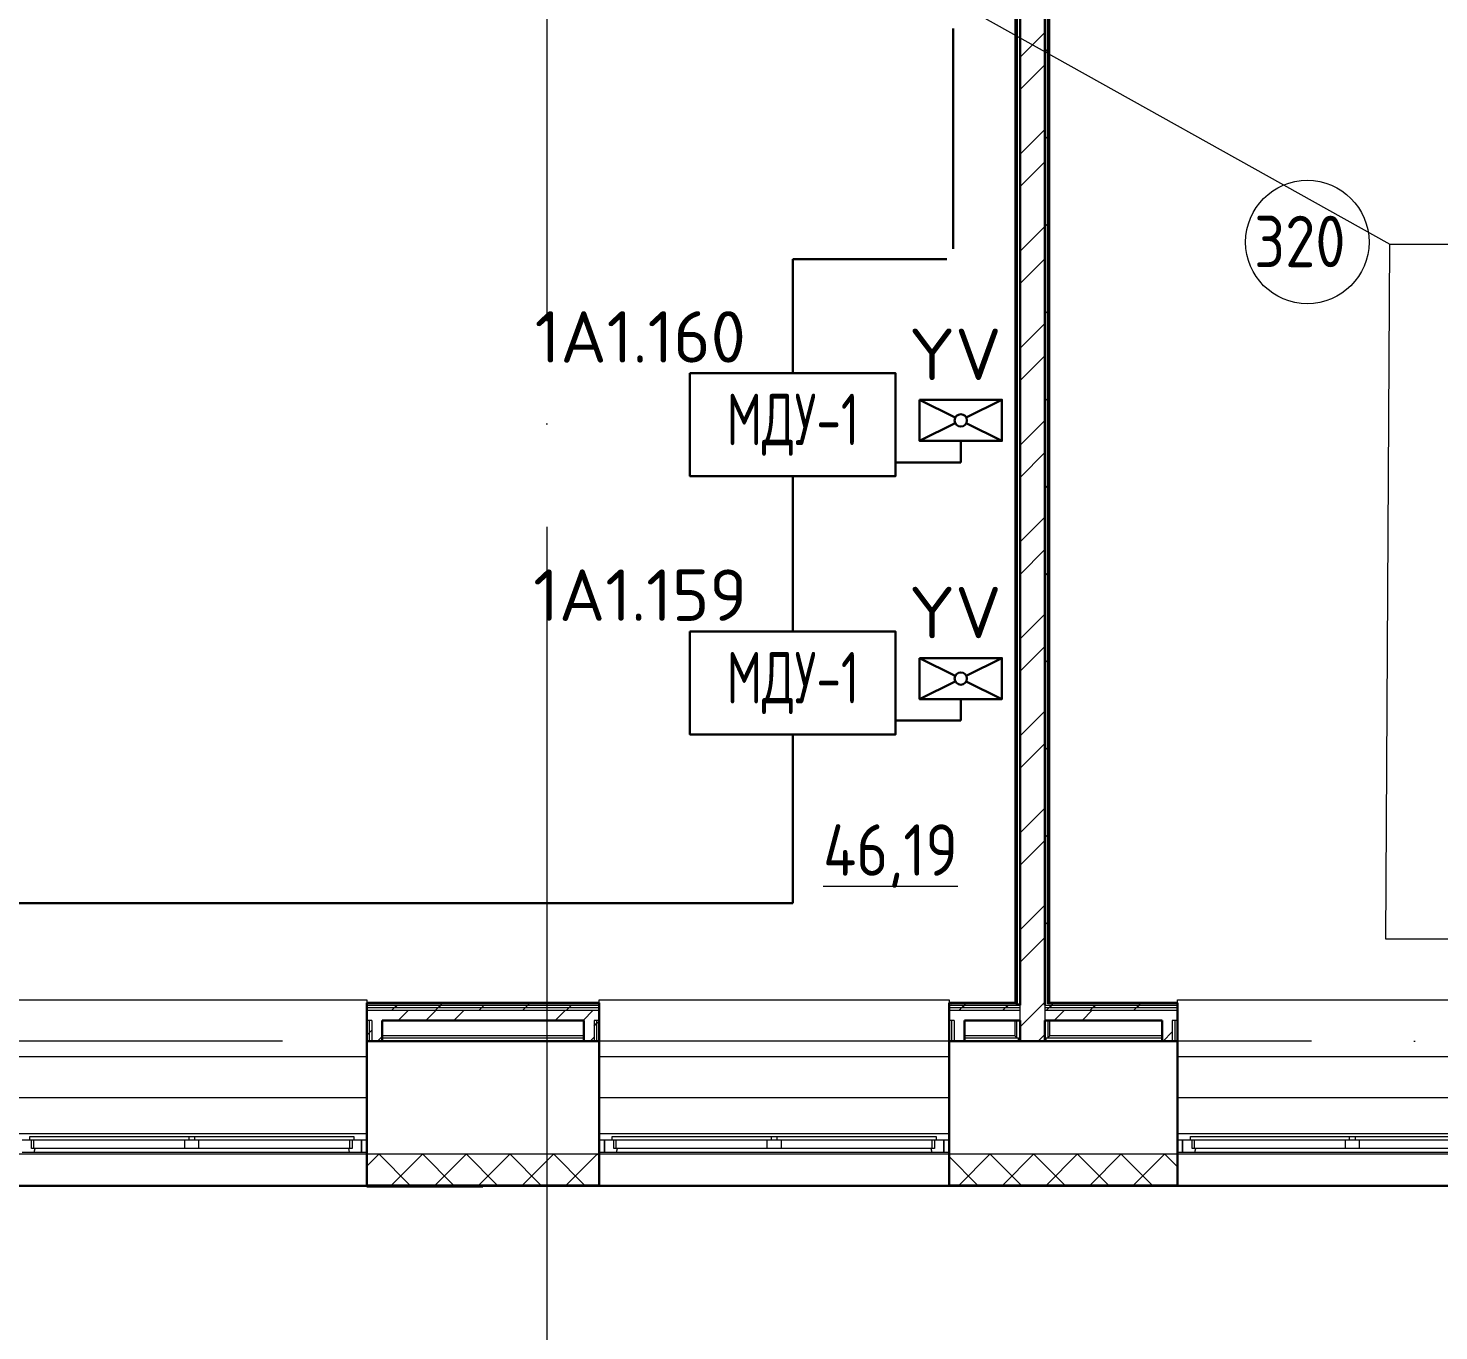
# Model space of a CAD drawing. Header units: millimetres. Extents: x -1073752 to 1436911, y -1379358 to 94781.
# Drawn here: x -1053874 to -1047019, y -1132396 to -1126064 of the extents above; entities that cross this region are included whole.
import ezdxf
from ezdxf.enums import TextEntityAlignment as Align

# ---------------------------------------------------------------- set-up
doc = ezdxf.new("R2010")
doc.units = ezdxf.units.MM
doc.set_wipeout_variables(frame=1)
doc.linetypes.add('ADSK_Линия сетки', pattern=[25, 20, -2.5, 0, -2.5])
for name, color, linetype, lineweight in [('_ Окна', 7, 'Continuous', 9), ('RC-Дымоудаление', 1, 'Continuous', 30), ('лс', 5, 'Continuous', 30), ('Марки помещений', 7, 'Continuous', 20), ('Ограждение', 252, 'Continuous', 9), ('Окна', 7, 'Continuous', 9), ('Оси', 252, 'Continuous', 9), ('Стены внутренние', 7, 'Continuous', 18), ('Стены наружные', 7, 'Continuous', 18), ('Стены штриховка', 7, 'Continuous', 9)]:
    doc.layers.add(name, color=color, linetype=linetype, lineweight=lineweight)
doc.layers.add('RC-Позиционные_обозначения', color=7, linetype='Continuous')
doc.layers.add('RC-Таблицы', color=7, linetype='Continuous')
doc.styles.add('GOST Common_2', font='', dxfattribs={"width": 0.9, "height": 250})
doc.styles.add('ISOCPEUR', font='isocpeur.ttf', dxfattribs={"height": 250})
doc.styles.add('RubezhCAD', font='isocpeur.ttf')
doc.styles.get("Standard").update_dxf_attribs({"font": 'arial.ttf'})
doc.styles.get('GOST Common_2').set_extended_font_data('GOST type B')

# ---------------------------------------------------------------- blocks, each defined once
blk = doc.blocks.new('3 этаж')
at = {"layer": '_ Окна', "color": 251, "lineweight": 18, "true_color": 0x636466}
for p, q in [((247783.8, -18245.4), (247745.8, -18245.4)), ((247791.8, -18286.4), (247791.8, -18245.4)), ((247803.8, -18286.4), (247791.8, -18286.4)), ((247805.2, -18303.4), (247809.8, -18286.4)), ((249331.8, -18286.4), (249336.3, -18303.4)), ((249349.8, -18286.4), (249337.8, -18286.4)), ((249349.8, -18245.4), (249349.8, -18286.4)), ((249395.8, -18245.4), (249357.8, -18245.4)), ((249395.8, -18303.4), (249395.8, -18245.4)), ((250613.8, -18245.4), (250575.8, -18245.4)), ((250575.8, -18245.4), (250575.8, -18303.4)), ((250621.8, -18286.4), (250621.8, -18245.4)), ((250633.8, -18286.4), (250621.8, -18286.4)), ((250635.2, -18303.4), (250639.8, -18286.4)), ((252161.8, -18286.4), (252166.3, -18303.4)), ((252179.8, -18286.4), (252167.8, -18286.4)), ((252179.8, -18245.4), (252179.8, -18286.4)), ((252225.8, -18245.4), (252187.8, -18245.4)), ((252225.8, -18303.4), (252225.8, -18245.4)), ((253423.8, -18245.4), (253385.8, -18245.4)), ((253385.8, -18245.4), (253385.8, -18303.4)), ((253431.8, -18286.4), (253431.8, -18245.4)), ((253443.8, -18286.4), (253431.8, -18286.4)), ((253445.2, -18303.4), (253449.8, -18286.4)), ((247745.8, -18303.4), (247805.2, -18303.4)), ((249336.3, -18303.4), (249395.8, -18303.4)), ((250575.8, -18303.4), (250635.2, -18303.4)), ((252166.3, -18303.4), (252225.8, -18303.4)), ((253385.8, -18303.4), (253445.2, -18303.4))]:
    blk.add_line(p, q, dxfattribs=at)
at = {"layer": '_ Окна', "color": 251, "true_color": 0x636466}
for p, q in [((249420.8, -18245.4), (249395.8, -18245.4)), ((249395.8, -18245.4), (249395.8, -18303.4)), ((250575.8, -18245.4), (250550.8, -18245.4)), ((250575.8, -18303.4), (250575.8, -18245.4)), ((252250.8, -18245.4), (252225.8, -18245.4)), ((252225.8, -18245.4), (252225.8, -18303.4)), ((253385.8, -18245.4), (253360.8, -18245.4)), ((253385.8, -18303.4), (253385.8, -18245.4)), ((249395.8, -18303.4), (249420.8, -18303.4)), ((250550.8, -18303.4), (250575.8, -18303.4)), ((252225.8, -18303.4), (252250.8, -18303.4)), ((253360.8, -18303.4), (253385.8, -18303.4))]:
    blk.add_line(p, q, dxfattribs=at)
at = {"layer": 'Марки помещений', "color": 251, "true_color": 0x636466}
blk.add_circle((253991.8, -13879.6), 300, dxfattribs=at)
at = {"layer": 'Ограждение', "color": 251, "true_color": 0x636466}
for p, q in [((252570.8, -11833.4), (252570.8, -17578.5)), ((252740.8, -17578.5), (252740.8, -11833.4)), ((247720.8, -17563.4), (249420.8, -17563.4)), ((249420.8, -17563.4), (249420.8, -17578.4)), ((250550.8, -17578.4), (250550.8, -17563.4)), ((250550.8, -17563.4), (252250.8, -17563.4)), ((252250.8, -17563.4), (252250.8, -17578.4)), ((253360.8, -17578.4), (253360.8, -17563.4)), ((253360.8, -17563.4), (255060.8, -17563.4)), ((252570.8, -17663.4), (252570.8, -17738.4)), ((252580.8, -17747.4), (252580.8, -17663.4)), ((252730.8, -17663.4), (252730.8, -17748.4)), ((252740.8, -17738.4), (252740.8, -17663.4)), ((250475.8, -17738.4), (249495.8, -17738.4)), ((252570.8, -17738.4), (252325.8, -17738.4)), ((252570.8, -17738.4), (252579.8, -17747.4)), ((252740.8, -17738.4), (252730.8, -17748.4)), ((253285.8, -17738.4), (252740.8, -17738.4)), ((247720.8, -17838.4), (249420.8, -17838.4)), ((250550.8, -17838.4), (252250.8, -17838.4)), ((253360.8, -17838.4), (255060.8, -17838.4)), ((247720.8, -18038.4), (249420.8, -18038.4)), ((250550.8, -18038.4), (252250.8, -18038.4)), ((253360.8, -18038.4), (255060.8, -18038.4)), ((247720.8, -18213.4), (249420.8, -18213.4)), ((250550.8, -18213.4), (252250.8, -18213.4)), ((253360.8, -18213.4), (255060.8, -18213.4))]:
    blk.add_line(p, q, dxfattribs=at)
at = {"layer": 'Окна', "color": 251, "true_color": 0x636466}
for p, q in [((247783.8, -18228.4), (248555.8, -18228.4)), ((247783.8, -18245.4), (247783.8, -18228.4)), ((248555.8, -18228.4), (248585.8, -18228.4)), ((248555.8, -18228.4), (248555.8, -18245.4)), ((248585.8, -18228.4), (249357.8, -18228.4)), ((248585.8, -18245.4), (248585.8, -18228.4)), ((249357.8, -18228.4), (249357.8, -18245.4)), ((250613.8, -18228.4), (251385.8, -18228.4)), ((250613.8, -18245.4), (250613.8, -18228.4)), ((251385.8, -18228.4), (251415.8, -18228.4)), ((251385.8, -18228.4), (251385.8, -18245.4)), ((251415.8, -18228.4), (252187.8, -18228.4)), ((251415.8, -18245.4), (251415.8, -18228.4)), ((252187.8, -18228.4), (252187.8, -18245.4)), ((253423.8, -18228.4), (254195.8, -18228.4)), ((253423.8, -18245.4), (253423.8, -18228.4)), ((254195.8, -18228.4), (254225.8, -18228.4)), ((254195.8, -18228.4), (254195.8, -18245.4)), ((254225.8, -18228.4), (254997.8, -18228.4)), ((254225.8, -18245.4), (254225.8, -18228.4)), ((248555.8, -18245.4), (247783.8, -18245.4)), ((247803.8, -18286.4), (247803.8, -18245.4)), ((248535.8, -18286.4), (247803.8, -18286.4)), ((248535.8, -18245.4), (248535.8, -18286.4)), ((248605.8, -18286.4), (248535.8, -18286.4)), ((248585.8, -18245.4), (248555.8, -18245.4)), ((249357.8, -18245.4), (248585.8, -18245.4)), ((248605.8, -18286.4), (248605.8, -18245.4)), ((249337.8, -18286.4), (248605.8, -18286.4)), ((249337.8, -18245.4), (249337.8, -18286.4)), ((251385.8, -18245.4), (250613.8, -18245.4)), ((250633.8, -18286.4), (250633.8, -18245.4)), ((251365.8, -18286.4), (250633.8, -18286.4)), ((251365.8, -18245.4), (251365.8, -18286.4)), ((251435.8, -18286.4), (251365.8, -18286.4)), ((251415.8, -18245.4), (251385.8, -18245.4)), ((252187.8, -18245.4), (251415.8, -18245.4)), ((251435.8, -18286.4), (251435.8, -18245.4)), ((252167.8, -18286.4), (251435.8, -18286.4)), ((252167.8, -18245.4), (252167.8, -18286.4)), ((254195.8, -18245.4), (253423.8, -18245.4)), ((253443.8, -18286.4), (253443.8, -18245.4)), ((254175.8, -18286.4), (253443.8, -18286.4)), ((254175.8, -18245.4), (254175.8, -18286.4)), ((254245.8, -18286.4), (254175.8, -18286.4)), ((254225.8, -18245.4), (254195.8, -18245.4)), ((254997.8, -18245.4), (254225.8, -18245.4)), ((254245.8, -18286.4), (254245.8, -18245.4)), ((254977.8, -18286.4), (254245.8, -18286.4)), ((247805.2, -18303.4), (249336.3, -18303.4)), ((250635.2, -18303.4), (252166.3, -18303.4)), ((253445.2, -18303.4), (254976.3, -18303.4))]:
    blk.add_line(p, q, dxfattribs=at)
at = {"layer": 'Оси', "color": 251, "linetype": 'ADSK_Линия сетки', "ltscale": 200, "true_color": 0x636466}
for p, q in [((250295.8, -263.4), (250295.8, -31389.6)), ((314013.1, -17763.4), (237073.5, -17763.4))]:
    blk.add_line(p, q, dxfattribs=at)
at = {"layer": 'Стены внутренние', "color": 251, "lineweight": 30, "true_color": 0x636466}
for p, q in [((249420.8, -17763.4), (249420.8, -18465.4)), ((250475.8, -17763.4), (249495.8, -17763.4)), ((250550.8, -18465.4), (250550.8, -17763.4)), ((252250.8, -17763.4), (252250.8, -18465.4)), ((252595.8, -17763.4), (252325.8, -17763.4)), ((253285.8, -17763.4), (252715.8, -17763.4)), ((253360.8, -18465.4), (253360.8, -17763.4)), ((249420.8, -18465.4), (250550.8, -18465.4)), ((252250.8, -18465.4), (253360.8, -18465.4))]:
    blk.add_line(p, q, dxfattribs=at)
at = {"layer": 'Стены внутренние', "color": 251, "true_color": 0x636466}
for p, q in [((267370.8, -18313.4), (243595.8, -18313.4)), ((249420.8, -18465.4), (247720.8, -18465.4)), ((252250.8, -18465.4), (250550.8, -18465.4)), ((255060.8, -18465.4), (253360.8, -18465.4))]:
    blk.add_line(p, q, dxfattribs=at)
at = {"layer": 'Стены внутренние', "color": 251, "linetype": 'Continuous', "lineweight": 9, "true_color": 0x636466}
for p, q in [((249420.8, -18372.2), (249479.5, -18313.4)), ((249631.1, -18463.4), (249481.1, -18313.4)), ((249541.7, -18463.4), (249691.7, -18313.4)), ((249843.3, -18463.4), (249693.3, -18313.4)), ((249753.8, -18463.4), (249903.8, -18313.4)), ((250055.4, -18463.4), (249905.4, -18313.4)), ((249965.9, -18463.4), (250115.9, -18313.4)), ((250267.5, -18463.4), (250117.5, -18313.4)), ((250178.1, -18463.4), (250328.1, -18313.4)), ((250479.6, -18463.4), (250329.6, -18313.4)), ((250390.2, -18463.4), (250540.2, -18313.4)), ((250550.8, -18322.4), (250541.8, -18313.4)), ((252388.8, -18463.4), (252250.8, -18325.4)), ((252299.4, -18463.4), (252449.4, -18313.4)), ((252601, -18463.4), (252451, -18313.4)), ((252511.5, -18463.4), (252661.5, -18313.4)), ((252813.1, -18463.4), (252663.1, -18313.4)), ((252723.6, -18463.4), (252873.6, -18313.4)), ((253025.2, -18463.4), (252875.2, -18313.4)), ((252935.8, -18463.4), (253085.8, -18313.4)), ((253237.4, -18463.4), (253087.4, -18313.4)), ((253147.9, -18463.4), (253297.9, -18313.4)), ((253360.8, -18374.7), (253299.5, -18313.4)), ((252447.2, -18465.4), (252446.1, -18463.4)), ((252799.2, -18465.4), (252798, -18463.4)), ((253013.1, -18463.4), (253011.9, -18465.4))]:
    blk.add_line(p, q, dxfattribs=at)
at = {"layer": 'Стены наружные', "color": 251, "lineweight": 30, "true_color": 0x636466}
for p, q in [((252575.8, -11828.4), (252575.8, -17578.4)), ((252580.8, -11823.4), (252580.8, -17583.4)), ((252595.8, -11808.4), (252595.8, -17588.4)), ((252715.8, -17588.4), (252715.8, -11808.4)), ((252730.8, -17583.4), (252730.8, -11823.4)), ((252735.8, -17578.4), (252735.8, -11828.4)), ((249420.8, -17578.4), (249420.8, -17763.4)), ((250550.8, -17578.4), (249420.8, -17578.4)), ((250550.8, -17763.4), (250550.8, -17578.4)), ((252250.8, -17578.4), (252250.8, -17763.4)), ((252575.8, -17578.4), (252250.8, -17578.4)), ((252580.8, -17583.4), (252575.8, -17583.4)), ((253360.8, -17578.4), (252735.8, -17578.4)), ((253360.8, -17763.4), (253360.8, -17578.4)), ((249495.8, -17663.4), (250475.8, -17663.4)), ((249495.8, -17763.4), (249495.8, -17663.4)), ((250475.8, -17663.4), (250475.8, -17763.4)), ((252325.8, -17663.4), (252595.8, -17663.4)), ((252325.8, -17763.4), (252325.8, -17663.4)), ((252595.8, -17663.4), (252595.8, -17763.4)), ((252715.8, -17763.4), (252715.8, -17663.4)), ((252715.8, -17663.4), (253285.8, -17663.4)), ((253285.8, -17663.4), (253285.8, -17763.4)), ((249420.8, -17763.4), (249495.8, -17763.4)), ((250475.8, -17763.4), (250550.8, -17763.4)), ((252250.8, -17763.4), (252325.8, -17763.4)), ((252595.8, -17763.4), (252715.8, -17763.4)), ((253285.8, -17763.4), (253360.8, -17763.4)), ((249985.8, -18465.4), (249420.8, -18465.4)), ((249420.8, -18465.4), (249420.8, -18470.4)), ((249420.8, -18470.4), (249985.8, -18470.4)), ((249985.8, -18465.4), (249985.8, -18470.4))]:
    blk.add_line(p, q, dxfattribs=at)
at = {"layer": 'Стены наружные', "color": 251, "linetype": 'Continuous', "lineweight": 9, "true_color": 0x636466}
for p, q in [((252575.8, -12883.7), (252580.8, -12878.7)), ((252595.8, -12980.4), (252715.8, -12860.4)), ((252730.8, -12870.2), (252735.8, -12865.2)), ((252575.8, -12954.5), (252580.8, -12949.5)), ((252715.8, -12955.9), (252730.8, -12940.9)), ((252730.8, -12940.9), (252735.8, -12935.9)), ((252575.8, -13025.2), (252580.8, -13020.2)), ((252595.8, -13137.6), (252715.8, -13017.6)), ((252730.8, -13011.6), (252735.8, -13006.6)), ((252575.8, -13095.9), (252580.8, -13090.9)), ((252730.8, -13082.3), (252735.8, -13077.3)), ((252730.8, -13153), (252735.8, -13148)), ((252575.8, -13166.6), (252580.8, -13161.6)), ((252730.8, -13223.7), (252735.8, -13218.7)), ((252575.8, -13237.3), (252580.8, -13232.3)), ((252730.8, -13294.4), (252735.8, -13289.4)), ((252575.8, -13308), (252580.8, -13303)), ((252595.8, -13451.9), (252715.8, -13331.9)), ((252715.8, -13380.1), (252730.8, -13365.1)), ((252730.8, -13365.1), (252735.8, -13360.1)), ((252575.8, -13378.7), (252580.8, -13373.7)), ((252730.8, -13435.9), (252735.8, -13430.9)), ((252575.8, -13449.4), (252580.8, -13444.4)), ((252595.8, -13609), (252715.8, -13489)), ((252730.8, -13506.6), (252735.8, -13501.6)), ((252575.8, -13520.1), (252580.8, -13515.1)), ((252730.8, -13577.3), (252735.8, -13572.3)), ((252575.8, -13590.9), (252580.8, -13585.9)), ((252575.8, -13661.6), (252580.8, -13656.6)), ((252730.8, -13648), (252735.8, -13643)), ((252575.8, -13732.3), (252580.8, -13727.3)), ((252730.8, -13718.7), (252735.8, -13713.7)), ((252575.8, -13803), (252580.8, -13798)), ((252595.8, -13923.3), (252715.8, -13803.3)), ((252715.8, -13804.4), (252730.8, -13789.4)), ((252730.8, -13789.4), (252735.8, -13784.4)), ((252575.8, -13873.7), (252580.8, -13868.7)), ((252730.8, -13860.1), (252735.8, -13855.1)), ((252575.8, -13944.4), (252580.8, -13939.4)), ((252595.8, -14080.5), (252715.8, -13960.5)), ((252730.8, -13930.8), (252735.8, -13925.8)), ((252575.8, -14015.1), (252580.8, -14010.1)), ((252730.8, -14001.5), (252735.8, -13996.5)), ((252575.8, -14085.8), (252580.8, -14080.8)), ((252730.8, -14072.3), (252735.8, -14067.3)), ((252575.8, -14156.5), (252580.8, -14151.5)), ((252730.8, -14143), (252735.8, -14138)), ((252575.8, -14227.3), (252580.8, -14222.3)), ((252715.8, -14228.7), (252730.8, -14213.7)), ((252730.8, -14213.7), (252735.8, -14208.7)), ((252575.8, -14298), (252580.8, -14293)), ((252595.8, -14394.8), (252715.8, -14274.8)), ((252730.8, -14284.4), (252735.8, -14279.4)), ((252575.8, -14368.7), (252580.8, -14363.7)), ((252730.8, -14355.1), (252735.8, -14350.1)), ((252575.8, -14439.4), (252580.8, -14434.4)), ((252595.8, -14552), (252715.8, -14432)), ((252730.8, -14425.8), (252735.8, -14420.8)), ((252575.8, -14510.1), (252580.8, -14505.1)), ((252730.8, -14496.5), (252735.8, -14491.5)), ((252575.8, -14580.8), (252580.8, -14575.8)), ((252730.8, -14567.2), (252735.8, -14562.2)), ((252575.8, -14651.5), (252580.8, -14646.5)), ((252715.8, -14652.9), (252730.8, -14637.9)), ((252730.8, -14637.9), (252735.8, -14632.9)), ((252575.8, -14722.2), (252580.8, -14717.2)), ((252730.8, -14708.6), (252735.8, -14703.6)), ((252575.8, -14792.9), (252580.8, -14787.9)), ((252595.8, -14866.3), (252715.8, -14746.3)), ((252730.8, -14779.4), (252735.8, -14774.4)), ((252575.8, -14863.6), (252580.8, -14858.6)), ((252730.8, -14850.1), (252735.8, -14845.1)), ((252575.8, -14934.4), (252580.8, -14929.4)), ((252595.8, -15023.4), (252715.8, -14903.4)), ((252730.8, -14920.8), (252735.8, -14915.8)), ((252575.8, -15005.1), (252580.8, -15000.1)), ((252730.8, -14991.5), (252735.8, -14986.5)), ((252575.8, -15075.8), (252580.8, -15070.8)), ((252715.8, -15077.2), (252730.8, -15062.2)), ((252730.8, -15062.2), (252735.8, -15057.2)), ((252575.8, -15146.5), (252580.8, -15141.5)), ((252730.8, -15132.9), (252735.8, -15127.9)), ((252575.8, -15217.2), (252580.8, -15212.2)), ((252595.8, -15337.7), (252715.8, -15217.7)), ((252730.8, -15203.6), (252735.8, -15198.6)), ((252575.8, -15287.9), (252580.8, -15282.9)), ((252730.8, -15274.3), (252735.8, -15269.3)), ((252575.8, -15358.6), (252580.8, -15353.6)), ((252730.8, -15345), (252735.8, -15340)), ((252595.8, -15494.9), (252715.8, -15374.9)), ((252730.8, -15415.8), (252735.8, -15410.8)), ((252575.8, -15429.3), (252580.8, -15424.3)), ((252715.8, -15501.5), (252730.8, -15486.5)), ((252730.8, -15486.5), (252735.8, -15481.5)), ((252575.8, -15500), (252580.8, -15495)), ((252730.8, -15557.2), (252735.8, -15552.2)), ((252575.8, -15570.8), (252580.8, -15565.8)), ((252730.8, -15627.9), (252735.8, -15622.9)), ((252575.8, -15641.5), (252580.8, -15636.5)), ((252595.8, -15809.2), (252715.8, -15689.2)), ((252730.8, -15698.6), (252735.8, -15693.6)), ((252575.8, -15712.2), (252580.8, -15707.2)), ((252730.8, -15769.3), (252735.8, -15764.3)), ((252575.8, -15782.9), (252580.8, -15777.9)), ((252575.8, -15853.6), (252580.8, -15848.6)), ((252595.8, -15966.4), (252715.8, -15846.4)), ((252730.8, -15840), (252735.8, -15835)), ((252575.8, -15924.3), (252580.8, -15919.3)), ((252715.8, -15925.7), (252730.8, -15910.7)), ((252730.8, -15910.7), (252735.8, -15905.7)), ((252575.8, -15995), (252580.8, -15990)), ((252730.8, -15981.4), (252735.8, -15976.4)), ((252575.8, -16065.7), (252580.8, -16060.7)), ((252730.8, -16052.2), (252735.8, -16047.2)), ((252575.8, -16136.4), (252580.8, -16131.4)), ((252595.8, -16280.7), (252715.8, -16160.7)), ((252730.8, -16122.9), (252735.8, -16117.9)), ((252575.8, -16207.2), (252580.8, -16202.2)), ((252730.8, -16193.6), (252735.8, -16188.6)), ((252575.8, -16277.9), (252580.8, -16272.9)), ((252730.8, -16264.3), (252735.8, -16259.3)), ((252575.8, -16348.6), (252580.8, -16343.6)), ((252595.8, -16437.8), (252715.8, -16317.8)), ((252715.8, -16350), (252730.8, -16335)), ((252730.8, -16335), (252735.8, -16330)), ((252575.8, -16419.3), (252580.8, -16414.3)), ((252730.8, -16405.7), (252735.8, -16400.7)), ((252575.8, -16490), (252580.8, -16485)), ((252730.8, -16476.4), (252735.8, -16471.4)), ((252575.8, -16560.7), (252580.8, -16555.7)), ((252730.8, -16547.1), (252735.8, -16542.1)), ((252575.8, -16631.4), (252580.8, -16626.4)), ((252595.8, -16752.1), (252715.8, -16632.1)), ((252730.8, -16617.8), (252735.8, -16612.8)), ((252575.8, -16702.1), (252580.8, -16697.1)), ((252730.8, -16688.5), (252735.8, -16683.5)), ((252575.8, -16772.8), (252580.8, -16767.8)), ((252595.8, -16909.3), (252715.8, -16789.3)), ((252715.8, -16774.3), (252730.8, -16759.3)), ((252730.8, -16759.3), (252735.8, -16754.3)), ((252575.8, -16843.5), (252580.8, -16838.5)), ((252730.8, -16830), (252735.8, -16825)), ((252575.8, -16914.3), (252580.8, -16909.3)), ((252730.8, -16900.7), (252735.8, -16895.7)), ((252575.8, -16985), (252580.8, -16980)), ((252730.8, -16971.4), (252735.8, -16966.4)), ((252575.8, -17055.7), (252580.8, -17050.7)), ((252730.8, -17042.1), (252735.8, -17037.1)), ((252575.8, -17126.4), (252580.8, -17121.4)), ((252595.8, -17223.6), (252715.8, -17103.6)), ((252730.8, -17112.8), (252735.8, -17107.8)), ((252575.8, -17197.1), (252580.8, -17192.1)), ((252715.8, -17198.5), (252730.8, -17183.5)), ((252730.8, -17183.5), (252735.8, -17178.5)), ((252575.8, -17267.8), (252580.8, -17262.8)), ((252595.8, -17380.7), (252715.8, -17260.7)), ((252730.8, -17254.2), (252735.8, -17249.2)), ((252575.8, -17338.5), (252580.8, -17333.5)), ((252730.8, -17324.9), (252735.8, -17319.9)), ((252575.8, -17409.2), (252580.8, -17404.2)), ((252730.8, -17395.7), (252735.8, -17390.7)), ((252575.8, -17479.9), (252580.8, -17474.9)), ((252730.8, -17466.4), (252735.8, -17461.4)), ((252575.8, -17550.7), (252580.8, -17545.7)), ((252730.8, -17537.1), (252735.8, -17532.1)), ((249431.7, -17583.4), (249436.7, -17578.4)), ((249502.4, -17583.4), (249507.4, -17578.4)), ((249543.1, -17613.4), (249555.6, -17600.9)), ((249555.6, -17600.9), (249568.1, -17588.4)), ((249573.1, -17583.4), (249578.1, -17578.4)), ((249573.9, -17663.4), (249623.9, -17613.4)), ((249643.9, -17583.4), (249648.9, -17578.4)), ((249708.8, -17663.4), (249758.8, -17613.4)), ((249714.6, -17583.4), (249719.6, -17578.4)), ((249755.3, -17613.4), (249767.8, -17600.9)), ((249767.8, -17600.9), (249780.3, -17588.4)), ((249780.3, -17588.4), (249785.3, -17583.4)), ((249785.3, -17583.4), (249790.3, -17578.4)), ((249843.7, -17663.4), (249893.7, -17613.4)), ((249856, -17583.4), (249861, -17578.4)), ((249926.7, -17583.4), (249931.7, -17578.4)), ((249967.4, -17613.4), (249979.9, -17600.9)), ((249979.9, -17600.9), (249992.4, -17588.4)), ((249997.4, -17583.4), (250002.4, -17578.4)), ((250068.1, -17583.4), (250073.1, -17578.4)), ((250138.8, -17583.4), (250143.8, -17578.4)), ((250179.5, -17613.4), (250192, -17600.9)), ((250192, -17600.9), (250204.5, -17588.4)), ((250204.5, -17588.4), (250209.5, -17583.4)), ((250209.5, -17583.4), (250214.5, -17578.4)), ((250280.2, -17583.4), (250285.2, -17578.4)), ((250337.2, -17663.4), (250387.2, -17613.4)), ((250351, -17583.4), (250356, -17578.4)), ((250391.7, -17613.4), (250404.2, -17600.9)), ((250404.2, -17600.9), (250416.7, -17588.4)), ((250421.7, -17583.4), (250426.7, -17578.4)), ((250472.1, -17663.4), (250522.1, -17613.4)), ((250492.4, -17583.4), (250497.4, -17578.4)), ((252260.1, -17583.4), (252265.1, -17578.4)), ((252300.9, -17613.4), (252313.4, -17600.9)), ((252313.4, -17600.9), (252325.9, -17588.4)), ((252325.9, -17588.4), (252330.9, -17583.4)), ((252330.9, -17583.4), (252335.9, -17578.4)), ((252401.6, -17583.4), (252406.6, -17578.4)), ((252472.3, -17583.4), (252477.3, -17578.4)), ((252513, -17613.4), (252525.5, -17600.9)), ((252525.5, -17600.9), (252538, -17588.4)), ((252543, -17583.4), (252548, -17578.4)), ((252595.8, -17695.1), (252715.8, -17575.1)), ((252725.1, -17613.4), (252737.6, -17600.9)), ((252737.6, -17600.9), (252750.1, -17588.4)), ((252750.1, -17588.4), (252755.1, -17583.4)), ((252755.1, -17583.4), (252760.1, -17578.4)), ((252762.1, -17663.4), (252812.1, -17613.4)), ((252825.8, -17583.4), (252830.8, -17578.4)), ((252896.5, -17583.4), (252901.5, -17578.4)), ((252897, -17663.4), (252947, -17613.4)), ((252937.3, -17613.4), (252949.8, -17600.9)), ((252949.8, -17600.9), (252962.3, -17588.4)), ((252967.3, -17583.4), (252972.3, -17578.4)), ((253038, -17583.4), (253043, -17578.4)), ((253108.7, -17583.4), (253113.7, -17578.4)), ((253149.4, -17613.4), (253161.9, -17600.9)), ((253161.9, -17600.9), (253174.4, -17588.4)), ((253174.4, -17588.4), (253179.4, -17583.4)), ((253179.4, -17583.4), (253184.4, -17578.4)), ((253250.1, -17583.4), (253255.1, -17578.4)), ((253320.8, -17583.4), (253325.8, -17578.4)), ((250525.8, -17691.5), (250538.3, -17679)), ((250538.3, -17679), (250550.8, -17666.5)), ((252250.8, -17663.5), (252250.9, -17663.4)), ((249420.8, -17735.8), (249433.3, -17723.3)), ((249433.3, -17723.3), (249445.8, -17710.8)), ((249473.9, -17763.4), (249495.8, -17741.5)), ((250507.1, -17763.4), (250525.8, -17744.7)), ((252684.5, -17763.4), (252715.8, -17732.2)), ((253290.5, -17763.4), (253335.8, -17718.1))]:
    blk.add_line(p, q, dxfattribs=at)
at = {"layer": 'Стены наружные', "color": 251, "true_color": 0x636466}
for p, q in [((249495.8, -17747.4), (250475.8, -17747.4)), ((252325.8, -17747.4), (252588.3, -17747.4)), ((252588.3, -17762.4), (252588.3, -17747.4)), ((252723.3, -17748.4), (253285.8, -17748.4)), ((252723.3, -17763.4), (252723.3, -17748.4)), ((250475.8, -17762.4), (249495.8, -17762.4)), ((252588.3, -17762.4), (252325.8, -17762.4)), ((249420.8, -18470.4), (247720.8, -18470.4)), ((255060.8, -18470.4), (249985.8, -18470.4)), ((252815.8, -18470.4), (252815.8, -18465.4)), ((253360.8, -18465.4), (253360.8, -18470.4))]:
    blk.add_line(p, q, dxfattribs=at)
at = {"layer": 'Стены штриховка', "color": 251, "true_color": 0x636466}
for p, q in [((250550.8, -17583.4), (249420.8, -17583.4)), ((249420.8, -17588.4), (250550.8, -17588.4)), ((249420.8, -17600.9), (250550.8, -17600.9)), ((249420.8, -17613.4), (250550.8, -17613.4)), ((252575.8, -17583.4), (252250.8, -17583.4)), ((252250.8, -17588.4), (252595.8, -17588.4)), ((252250.8, -17600.9), (252595.8, -17600.9)), ((252250.8, -17613.4), (252595.8, -17613.4)), ((252580.8, -17583.4), (252595.8, -17583.4)), ((252595.8, -17663.4), (252595.8, -17588.4)), ((252715.8, -17588.4), (253360.8, -17588.4)), ((252715.8, -17588.4), (252715.8, -17663.4)), ((252715.8, -17600.9), (253360.8, -17600.9)), ((252715.8, -17613.4), (253360.8, -17613.4)), ((253360.8, -17583.4), (252730.8, -17583.4)), ((249445.8, -17663.4), (249420.8, -17663.4)), ((249433.3, -17663.4), (249433.3, -17763.4)), ((249445.8, -17663.4), (249445.8, -17763.4)), ((250550.8, -17663.4), (250525.8, -17663.4)), ((250525.8, -17663.4), (250525.8, -17763.4)), ((250538.3, -17663.4), (250538.3, -17763.4)), ((252275.8, -17663.4), (252250.8, -17663.4)), ((252263.3, -17663.4), (252263.3, -17763.4)), ((252275.8, -17663.4), (252275.8, -17763.4)), ((253360.8, -17663.4), (253335.8, -17663.4)), ((253335.8, -17663.4), (253335.8, -17763.4)), ((253348.3, -17663.4), (253348.3, -17763.4)), ((249422.8, -18389.4), (249420.8, -18389.4)), ((249422.8, -18389.4), (249422.8, -18463.4)), ((250550.8, -18389.4), (250548.8, -18389.4)), ((250548.8, -18463.4), (250548.8, -18389.4)), ((252252.8, -18389.4), (252250.8, -18389.4)), ((252252.8, -18389.4), (252252.8, -18463.4)), ((253360.8, -18389.4), (253358.8, -18389.4)), ((253358.8, -18463.4), (253358.8, -18389.4)), ((249422.8, -18463.4), (250548.8, -18463.4)), ((252252.8, -18463.4), (253358.8, -18463.4))]:
    blk.add_line(p, q, dxfattribs=at)
at = {"layer": 'Марки помещений', "color": 251, "true_color": 0x636466, "style": 'GOST Common_2', "width": 0.9}
for s, p in [('320', (253733.1, -14001.8)), ('%%U46,19', (251638.5, -16960.1))]:
    blk.add_text(s, height=250, dxfattribs=at).set_placement(p)
blk = doc.blocks.new('RC-UGO-MDU-01')
at = {"layer": 'RC-Дымоудаление'}
blk.add_point((0, 0), dxfattribs=at)
blk.add_attdef('PSTN', text='', height=2.5, dxfattribs=at).set_placement((5.821, 2.37), align=Align.BOTTOM_CENTER)
blk.add_wipeout([(4.998, 2.498), (4.998, -2.498), (-4.998, -2.498), (-4.998, 2.498)]).dxf.layer = 'RC-Дымоудаление'
blk.add_wipeout([(-4.998, -2.498), (-4.998, 2.498), (4.998, 2.498), (4.998, -2.498)]).dxf.layer = 'RC-Дымоудаление'
blk.add_lwpolyline([(-4.998, 2.498), (4.998, 2.498), (4.998, -2.498), (-4.998, -2.498), (-4.998, 2.498)], close=True, dxfattribs=at)
at = {"layer": 'RC-Дымоудаление', "ltscale": 100, "style": 'ISOCPEUR', "width": 0.7}
blk.add_text('МДУ-1', height=2.5, dxfattribs=at).set_placement((0, 0), align=Align.MIDDLE)
blk = doc.blocks.new('A$C122646C6')
at = {"color": 1, "lineweight": 30}
for points in [[(0, 200), (400, 200), (400, 0), (0, 0), (0, 200)], [(0, 200), (173.2, 113.4)], [(400, 200), (226.8, 113.4)], [(173.2, 86.6), (0, 0)], [(226.8, 86.6), (400, 0)]]:
    blk.add_lwpolyline(points, dxfattribs=at)
blk.add_circle((200, 100), 30, dxfattribs=at)

msp = doc.modelspace()

# ---------------------------------------------------------------- linework, layer by layer
at = {"layer": 'лс', "color": 0, "lineweight": 20}
msp.add_line((-1049254, -1126000), (-1047257, -1127113.8), dxfattribs=at)
at = {"layer": 'лс', "color": 5}
for p, q in [((-1049378.7, -1126066.5), (-1049378.7, -1127137.4)), ((-1050158, -1127742.1), (-1050158, -1127187.5)), ((-1050158, -1127187.5), (-1049410.2, -1127187.5)), ((-1050158, -1128997.4), (-1050158, -1128241.6)), ((-1050158, -1129497), (-1050158, -1130318.4)), ((-1055224.7, -1130318.4), (-1050158, -1130318.4))]:
    msp.add_line(p, q, dxfattribs=at)
at = {"layer": 'лс', "color": 11}
for p, q in [((-1049341.6, -1128070.7), (-1049341.6, -1128175.2)), ((-1049341.6, -1128175.2), (-1049658.2, -1128175.2)), ((-1049341.6, -1129326), (-1049341.6, -1129430.5)), ((-1049341.6, -1129430.5), (-1049658.2, -1129430.5))]:
    msp.add_line(p, q, dxfattribs=at)
at = {"layer": 'лс', "color": 0, "lineweight": 20}
msp.add_lwpolyline([(-1047257, -1127113.8), (-1042875.4, -1127113.8), (-1042894.6, -1130492.1), (-1047276.2, -1130492.1)], close=True, dxfattribs=at)

# ---------------------------------------------------------------- block references
for name, p in [('3 этаж', (-1301649.5, -1113224.3)), ('A$C122646C6', (-1049541.6, -1128070.7)), ('A$C122646C6', (-1049541.6, -1129326))]:
    msp.add_blockref(name, p)

# ---------------------------------------------------------------- texts
at = {"layer": 'RC-Таблицы', "linetype": 'Continuous', "lineweight": 40, "char_height": 250, "width": 2400, "attachment_point": 5, "style": 'RubezhCAD'}
for insert in [(-1049369.1, -1127649.5), (-1049369.1, -1128904.8)]:
    msp.add_mtext('YV', dxfattribs=dict(at, insert=insert))

# ---------------------------------------------------------------- next in the draw order: block references
at = {"layer": 'RC-Дымоудаление', "color": 4, "linetype": 'Continuous', "lineweight": 40, "ltscale": 15}
ref = msp.add_blockref('RC-UGO-MDU-01', (-1050158, -1127991.8), dxfattribs=dict(at, xscale=100, yscale=100, zscale=100))
ref.add_attrib('PSTN', '1А1.160', dxfattribs={"layer": 'RC-Позиционные_обозначения', "height": 250, "style": 'RubezhCAD'}).set_placement((-1050899.3, -1127765), align=Align.BOTTOM_CENTER)
ref = msp.add_blockref('RC-UGO-MDU-01', (-1050158, -1129247.2), dxfattribs=dict(at, xscale=100, yscale=100, zscale=100))
ref.add_attrib('PSTN', '1А1.159', dxfattribs={"layer": 'RC-Позиционные_обозначения', "height": 250, "style": 'RubezhCAD'}).set_placement((-1050899.3, -1129020.3), align=Align.BOTTOM_CENTER)

doc.saveas('drawing.dxf')
